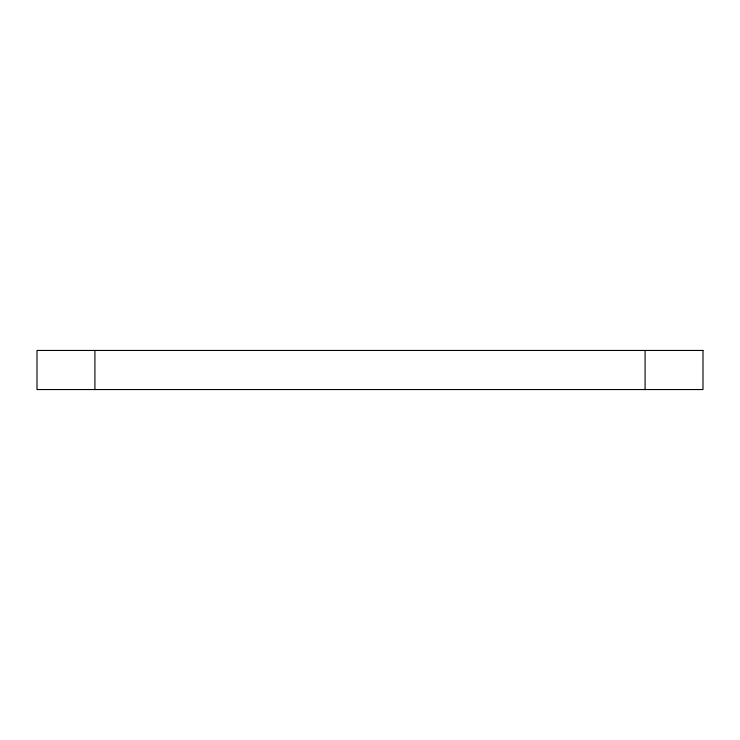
<?xml version="1.0" encoding="UTF-8"?>
<svg xmlns="http://www.w3.org/2000/svg" width="740" height="740" viewBox="0 0 740 740"><rect width="100%" height="100%" fill="white"/><g stroke="black" fill="none" stroke-linecap="round" stroke-linejoin="round"><path stroke-width="1.11" d="M645.086 350.455L645.086 389.545M94.914 350.455L94.914 389.545M703 350.455L37 350.455L37 389.545L703 389.545L703 350.455"/></g></svg>
